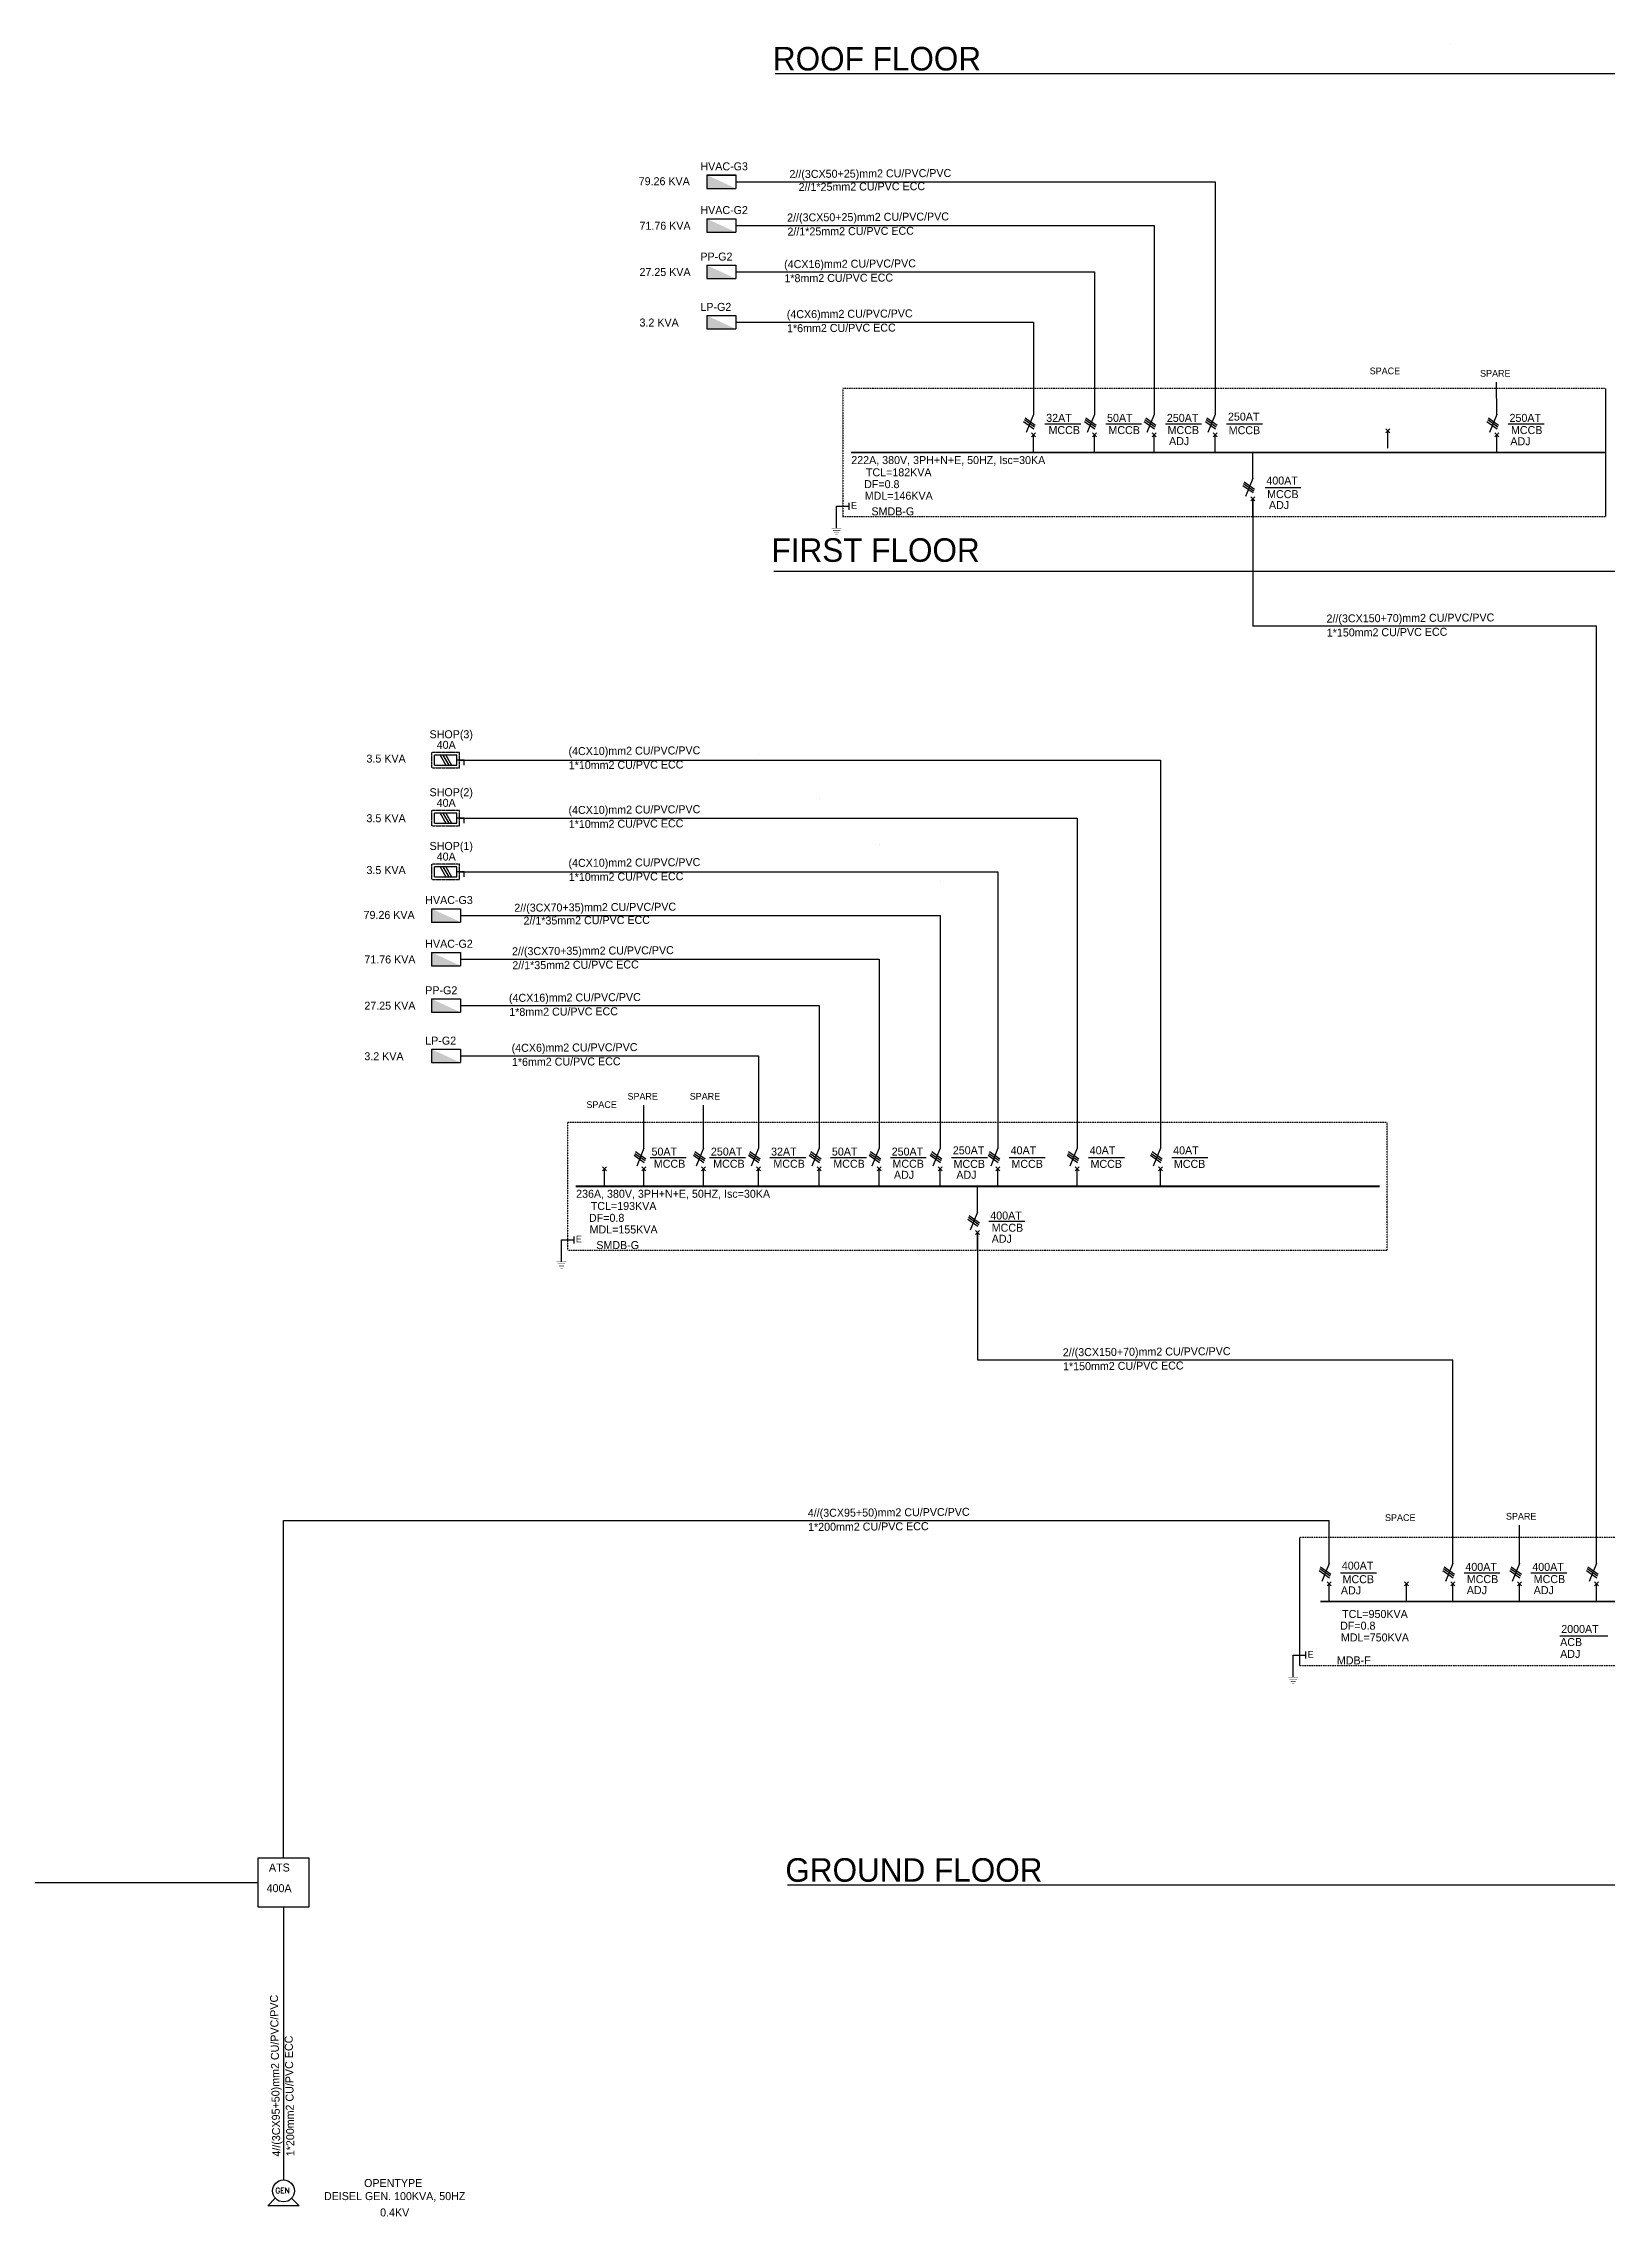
# Model space of a CAD drawing. Header units: metres. Extents: x -402370 to -4430, y -47254 to 89910.
# Drawn here: x -202032 to -104235, y -47254 to 88692 of the extents above; entities that cross this region are included whole.
import ezdxf
from ezdxf.enums import TextEntityAlignment as Align

# ---------------------------------------------------------------- set-up
doc = ezdxf.new("R2010")
doc.units = ezdxf.units.M
doc.header["$MEASUREMENT"] = 0
for name, pattern in [('B02 SLD$0$CENTER', [2, 1.25, -0.25, 0.25, -0.25]), ('B02 SLD$0$CONTINUA', [0]), ('B02 SLD$0$HIDDEN', [0.375, 0.25, -0.125])]:
    doc.linetypes.add(name, pattern=pattern)
for name, color, linetype in [('B02 SLD$0$E-DIAG-TXT', 2, 'Continuous'), ('B02 SLD$0$E-PANEL', 1, 'B02 SLD$0$CENTER'), ('B02 SLD$0$E-S', 4, 'Continuous'), ('B02 SLD$0$E-SLD', 4, 'Continuous'), ('B02 SLD$0$E-SOCK-DP-1', 2, 'Continuous'), ('B02 SLD$0$E-SWIT-AIR', 6, 'Continuous'), ('B02 SLD$0$E-T25', 3, 'Continuous'), ('B02 SLD$0$E-TEXT', 3, 'Continuous'), ('B02 SLD$0$E-TEXT25', 3, 'Continuous'), ('B02 SLD$0$E-WIR', 4, 'Continuous'), ('B02 SLD$0$E-WIRE', 4, 'B02 SLD$0$CONTINUA'), ('B02 SLD$0$XREF1$0$E-SLD', 4, 'Continuous'), ('E-TEXT', 40, 'Continuous'), ('ELEC', 4, 'Continuous')]:
    doc.layers.add(name, color=color, linetype=linetype)
doc.styles.add('B02 SLD$0$EN-SCL', font='stencil.shx', dxfattribs={"height": 500})
doc.styles.add('B02 SLD$0$STENCIL', font='STENCIL.shx', dxfattribs={"height": 0.25})
doc.styles.add('B02 SLD$0$T25-200', font='Stencil.shx', dxfattribs={"width": 0.8, "height": 500})
doc.styles.add('B02 SLD$0$XREF1$0$LEROY', font='STENCIL', dxfattribs={"height": 2})
doc.styles.add('ELEC', font='romans.shx')

# ---------------------------------------------------------------- blocks, each defined once
blk = doc.blocks.new('B02 SLD$0$P2-flat-5')
at = {"layer": 'B02 SLD$0$E-SOCK-DP-1'}
for p, q in [((-4.54, 4.18), (4.54, 4.18)), ((-4.54, 4.18), (-4.54, 0)), ((-4.54, 0), (4.54, 0)), ((4.54, 4.18), (4.54, 0))]:
    blk.add_line(p, q, dxfattribs=at)
blk.add_solid([(-4.54, 0), (-4.54, 4.18), (4.54, 0)], dxfattribs=at)
blk = doc.blocks.new('B02 SLD$0$IS8')
at = {"color": 7, "linetype": 'B02 SLD$0$HIDDEN', "ltscale": 0.5}
for p, q in [((-139, 644), (-139, 24)), ((203, 644), (-139, 644)), ((203, 24), (203, 644)), ((203, 24), (-139, 24))]:
    blk.add_line(p, q, dxfattribs=at)
for p, q in [((-79, 584), (-79, 84)), ((143, 584), (-79, 584)), ((32, 751), (32, 584)), ((143, 751), (32, 751)), ((143, 84), (143, 584)), ((143, 84), (-79, 84))]:
    blk.add_line(p, q)
at = {"color": 3}
for p, q in [((-79, 338), (143, 466)), ((-79, 274), (143, 402)), ((-79, 210), (143, 338))]:
    blk.add_line(p, q, dxfattribs=at)
blk = doc.blocks.new('A$C2a07401e')
at = {"layer": 'ELEC'}
for points in [[(-532, 1298), (-842, 988)], [(460, 988), (-842, 988)], [(150, 1298), (460, 988)]]:
    blk.add_lwpolyline(points, dxfattribs=at)
blk.add_circle((-191, 1605), 459, dxfattribs=at)
at = {"layer": 'E-TEXT', "style": 'ELEC'}
blk.add_text('GEN', height=225, dxfattribs=at).set_placement((-530, 1505))

msp = doc.modelspace()

# ---------------------------------------------------------------- linework, layer by layer
at = {"color": 6}
for p, q in [((-126369, 60200), (-126369, 52233)), ((-176000, 43856), (-132147, 43856)), ((-132144, 43856), (-132144, 19576)), ((-176000, 40230), (-137361, 40230)), ((-137360, 40230), (-137360, 19576)), ((-113860, -6405), (-113860, 6332))]:
    msp.add_line(p, q, dxfattribs=at)
at = {"color": 2}
for points in [[(-156254, 86808), (-59509, 86808)], [(-156254, 86806), (-59509, 86806)], [(-156254, 86806), (-59509, 86806)], [(-156339, 55689), (-59594, 55689)], [(-155475, -26503), (-58730, -26503)], [(-155475, -26503), (-58730, -26503)], [(-155475, -26505), (-58730, -26505)]]:
    msp.add_lwpolyline(points, dxfattribs=at)
at = {"color": 6}
for points in [[(-158718, 80045), (-128715, 80045), (-128715, 65476)], [(-158718, 77310), (-132537, 77310), (-132537, 65476)], [(-158718, 74401), (-136280, 74401), (-136280, 65476)], [(-158718, 71253), (-140085, 71253), (-140085, 65476)], [(-111097, 65476), (-111114, 67499)], [(-126369, 61476), (-126369, 63099)], [(-104867, -6405), (-104867, 52233), (-126369, 52233)], [(-132147, 43856), (-132144, 43856)], [(-137361, 40230), (-137360, 40230)], [(-176000, 36868), (-142310, 36868), (-142310, 19576)], [(-175932, 34145), (-145929, 34145), (-145929, 19576)], [(-175932, 31410), (-149752, 31410), (-149752, 19576)], [(-175932, 28501), (-153495, 28501), (-153495, 19576)], [(-175932, 25352), (-157300, 25352), (-157300, 19576)], [(-164458, 19576), (-164458, 22272)], [(-164458, 19576), (-164458, 22272)], [(-160741, 19576), (-160741, 22272)], [(-160741, 19576), (-160741, 22272)], [(-143584, 15576), (-143584, 17198)], [(-143584, 14299), (-143584, 6332), (-113860, 6332)], [(-187014, -24820), (-187014, -3718), (-121591, -3718)], [(-121591, -6405), (-121591, -3718)], [(-109674, -6405), (-109674, -4002)], [(-315324, -30201), (-315324, -33301), (-273036, -33301), (-273036, -26359), (-188594, -26359)], [(-187014, -27898), (-187014, -32402)], [(-187014, -32402), (-187016, -39937)], [(-187016, -39937), (-187013, -44961)]]:
    msp.add_lwpolyline(points, dxfattribs=at)
at = {"color": 1}
for points in [[(-104305, 67099), (-104305, 59099)], [(-123422, -12783), (-123422, -4783)]]:
    msp.add_lwpolyline(points, dxfattribs=at)
at = {"color": 4}
msp.add_lwpolyline([(-188594, -24820), (-185434, -24820), (-185434, -27898), (-188594, -27898)], close=True, dxfattribs=at)
at = {"color": 6}
for centre, end in [((-114021, 88692), 180.46998), ((-177414, 45798), 180), ((-157300, 44208), 180), ((-153494, 41457), 180), ((-149752, 38557), 180), ((-145929, 36269), 180), ((-142310, 33989), 180)]:
    msp.add_arc(centre, 0.15, 90, end, dxfattribs=at)
at = {"layer": 'B02 SLD$0$E-PANEL', "ltscale": 0.1}
for p, q in [((-152026, 67099), (-152026, 59099)), ((-104305, 67099), (-152026, 67099)), ((-152026, 59099), (-104305, 59099))]:
    msp.add_line(p, q, dxfattribs=at)
msp.add_lwpolyline([(-169240, 13198), (-117969, 13198), (-117969, 21198), (-169240, 21198)], close=True, dxfattribs=at)
msp.add_lwpolyline([(-123422, -12783), (-81288, -12783), (-81288, -4783), (-123422, -4783)], dxfattribs=at)
at = {"layer": 'B02 SLD$0$E-S', "color": 4}
for p, q in [((-140085, 63099), (-140085, 64200)), ((-136280, 63099), (-136280, 64200)), ((-132537, 63099), (-132537, 64200)), ((-128715, 63099), (-128715, 64200)), ((-117925, 63365), (-117925, 64467)), ((-111097, 63099), (-111097, 64200)), ((-126369, 59099), (-126369, 60200)), ((-166935, 17198), (-166935, 18299)), ((-166935, 17198), (-166935, 18299)), ((-164458, 17198), (-164458, 18299)), ((-164458, 17198), (-164458, 18299)), ((-160741, 17198), (-160741, 18299)), ((-160741, 17198), (-160741, 18299)), ((-157300, 17198), (-157300, 18299)), ((-153495, 17198), (-153495, 18299)), ((-149752, 17198), (-149752, 18299)), ((-145929, 17198), (-145929, 18299)), ((-142310, 17198), (-142310, 18299)), ((-137360, 17198), (-137360, 18299)), ((-132144, 17198), (-132144, 18299)), ((-143584, 13198), (-143584, 14299)), ((-121591, -8783), (-121591, -7682)), ((-116747, -8783), (-116747, -7682)), ((-113860, -8783), (-113860, -7682)), ((-109674, -8783), (-109674, -7682)), ((-104867, -8783), (-104867, -7682))]:
    msp.add_line(p, q, dxfattribs=at)
at = {"layer": 'B02 SLD$0$E-SLD'}
for p, q in [((-151640, 59959), (-151640, 59521)), ((-152411, 59740), (-151640, 59740)), ((-169625, 13846), (-168855, 13846)), ((-168855, 14065), (-168855, 13628)), ((-123841, -12135), (-123071, -12135)), ((-123071, -11916), (-123071, -12354))]:
    msp.add_line(p, q, dxfattribs=at)
at = {"layer": 'B02 SLD$0$E-T25', "color": 5}
for p, q in [((-137127, 64886, -2148734769), (-139376, 64886, -2148734769)), ((-133322, 64886, -2148734769), (-135571, 64886, -2148734769)), ((-129579, 64886, -2148734769), (-131828, 64886, -2148734769)), ((-125756, 64886, -2148734769), (-128005, 64886, -2148734769)), ((-108139, 64886, -2148734769), (-110388, 64886, -2148734769)), ((-123353, 60886, -2148734769), (-125602, 60886, -2148734769)), ((-161823, 18985, -2148734769), (-164072, 18985, -2148734769)), ((-158106, 18985, -2148734769), (-160355, 18985, -2148734769)), ((-154342, 18985, -2148734769), (-156591, 18985, -2148734769)), ((-150536, 18985, -2148734769), (-152785, 18985, -2148734769)), ((-146794, 18985, -2148734769), (-149043, 18985, -2148734769)), ((-142971, 18985, -2148734769), (-145220, 18985, -2148734769)), ((-139351, 18985, -2148734769), (-141600, 18985, -2148734769)), ((-134402, 18985, -2148734769), (-136651, 18985, -2148734769)), ((-129185, 18985, -2148734769), (-131434, 18985, -2148734769)), ((-140626, 14985, -2148734769), (-142875, 14985, -2148734769)), ((-118633, -6996, -2148734769), (-120882, -6996, -2148734769)), ((-110902, -6996, -2148734769), (-113151, -6996, -2148734769)), ((-106715, -6996, -2148734769), (-108964, -6996, -2148734769)), ((-104148, -10940, -2148734769), (-107154, -10940, -2148734769))]:
    msp.add_line(p, q, dxfattribs=at)
at = {"layer": 'B02 SLD$0$E-WIR'}
for p, q in [((-152411, 58369), (-152411, 59740)), ((-169625, 12475), (-169625, 13846)), ((-123841, -13506), (-123841, -12135))]:
    msp.add_line(p, q, dxfattribs=at)
at = {"layer": 'B02 SLD$0$E-WIR', "const_width": 26.7}
for points in [[(-152719, 58369), (-152103, 58369)], [(-152642, 58235), (-152180, 58235)], [(-152565, 58102), (-152257, 58102)], [(-152488, 57969), (-152334, 57969)], [(-169933, 12475), (-169317, 12475)], [(-169856, 12342), (-169394, 12342)], [(-169779, 12208), (-169471, 12208)], [(-169702, 12075), (-169548, 12075)], [(-124149, -13506), (-123533, -13506)], [(-124072, -13640), (-123610, -13640)], [(-123995, -13773), (-123687, -13773)], [(-123918, -13906), (-123764, -13906)]]:
    msp.add_lwpolyline(points, dxfattribs=at)
at = {"layer": 'B02 SLD$0$E-WIRE', "color": 4}
for p, q in [((-140085, 65476), (-140543, 64351)), ((-136280, 65476), (-136737, 64351)), ((-132537, 65476), (-132995, 64351)), ((-128715, 65476), (-129172, 64351)), ((-111097, 65476), (-111554, 64351)), ((-139960, 64325), (-140211, 64075)), ((-140211, 64325), (-139960, 64075)), ((-136155, 64325), (-136405, 64075)), ((-136405, 64325), (-136155, 64075)), ((-132412, 64325), (-132663, 64075)), ((-132663, 64325), (-132412, 64075)), ((-128589, 64325), (-128840, 64075)), ((-128840, 64325), (-128589, 64075)), ((-117799, 64592), (-118050, 64341)), ((-118050, 64592), (-117799, 64341)), ((-110972, 64325), (-111222, 64075)), ((-111222, 64325), (-110972, 64075)), ((-126369, 61476), (-126826, 60351)), ((-126244, 60325), (-126495, 60075)), ((-126495, 60325), (-126244, 60075)), ((-164458, 19576), (-164915, 18450)), ((-164458, 19576), (-164915, 18450)), ((-160741, 19576), (-161199, 18450)), ((-160741, 19576), (-161199, 18450)), ((-157300, 19576), (-157757, 18450)), ((-153495, 19576), (-153952, 18450)), ((-149752, 19576), (-150209, 18450)), ((-145929, 19576), (-146386, 18450)), ((-142310, 19576), (-142767, 18450)), ((-137360, 19576), (-137818, 18450)), ((-132144, 19576), (-132601, 18450)), ((-166810, 18425), (-167061, 18174)), ((-167061, 18425), (-166810, 18174)), ((-166810, 18425), (-167061, 18174)), ((-167061, 18425), (-166810, 18174)), ((-164333, 18425), (-164584, 18174)), ((-164584, 18425), (-164333, 18174)), ((-164333, 18425), (-164584, 18174)), ((-164584, 18425), (-164333, 18174)), ((-160616, 18425), (-160867, 18174)), ((-160867, 18425), (-160616, 18174)), ((-160616, 18425), (-160867, 18174)), ((-160867, 18425), (-160616, 18174)), ((-157175, 18425), (-157425, 18174)), ((-157425, 18425), (-157175, 18174)), ((-153369, 18425), (-153620, 18174)), ((-153620, 18425), (-153369, 18174)), ((-149627, 18425), (-149877, 18174)), ((-149877, 18425), (-149627, 18174)), ((-145804, 18425), (-146055, 18174)), ((-146055, 18425), (-145804, 18174)), ((-142184, 18425), (-142435, 18174)), ((-142435, 18425), (-142184, 18174)), ((-137235, 18425), (-137486, 18174)), ((-137486, 18425), (-137235, 18174)), ((-132018, 18425), (-132269, 18174)), ((-132269, 18425), (-132018, 18174)), ((-143584, 15576), (-144041, 14450)), ((-143459, 14425), (-143709, 14174)), ((-143709, 14425), (-143459, 14174)), ((-121591, -6405), (-122048, -7531)), ((-113860, -6405), (-114317, -7531)), ((-109674, -6405), (-110131, -7531)), ((-104867, -6405), (-105325, -7531)), ((-121466, -7557), (-121716, -7807)), ((-121716, -7557), (-121466, -7807)), ((-116622, -7557), (-116872, -7807)), ((-116872, -7557), (-116622, -7807)), ((-113735, -7557), (-113986, -7807)), ((-113986, -7557), (-113735, -7807)), ((-109548, -7557), (-109799, -7807)), ((-109799, -7557), (-109548, -7807)), ((-104742, -7557), (-104993, -7807)), ((-104993, -7557), (-104742, -7807))]:
    msp.add_line(p, q, dxfattribs=at)
for points in [[(-140615, 65270), (-139974, 64817)], [(-136810, 65270), (-136169, 64817)], [(-133067, 65270), (-132426, 64817)], [(-129244, 65270), (-128603, 64817)], [(-111627, 65270), (-110986, 64817)], [(-140706, 65047), (-140065, 64594)], [(-140661, 65159), (-140020, 64705)], [(-136901, 65047), (-136259, 64594)], [(-136855, 65159), (-136214, 64705)], [(-133158, 65047), (-132517, 64594)], [(-133113, 65159), (-132472, 64705)], [(-129335, 65047), (-128694, 64594)], [(-129290, 65159), (-128649, 64705)], [(-111718, 65047), (-111076, 64594)], [(-111672, 65159), (-111031, 64705)], [(-126899, 61270), (-126258, 60817)], [(-126990, 61047), (-126349, 60594)], [(-126945, 61159), (-126303, 60705)], [(-165079, 19146), (-164438, 18693)], [(-165079, 19146), (-164438, 18693)], [(-165034, 19258), (-164392, 18805)], [(-165034, 19258), (-164392, 18805)], [(-164988, 19370), (-164347, 18917)], [(-164988, 19370), (-164347, 18917)], [(-161362, 19146), (-160721, 18693)], [(-161362, 19146), (-160721, 18693)], [(-161317, 19258), (-160676, 18805)], [(-161317, 19258), (-160676, 18805)], [(-161271, 19370), (-160630, 18917)], [(-161271, 19370), (-160630, 18917)], [(-157921, 19146), (-157280, 18693)], [(-157875, 19258), (-157234, 18805)], [(-157830, 19370), (-157189, 18917)], [(-154115, 19146), (-153474, 18693)], [(-154070, 19258), (-153429, 18805)], [(-154024, 19370), (-153383, 18917)], [(-150373, 19146), (-149732, 18693)], [(-150327, 19258), (-149686, 18805)], [(-150282, 19370), (-149641, 18917)], [(-146550, 19146), (-145909, 18693)], [(-146505, 19258), (-145863, 18805)], [(-146459, 19370), (-145818, 18917)], [(-142930, 19146), (-142289, 18693)], [(-142885, 19258), (-142244, 18805)], [(-142840, 19370), (-142198, 18917)], [(-137981, 19146), (-137340, 18693)], [(-137936, 19258), (-137295, 18805)], [(-137890, 19370), (-137249, 18917)], [(-132764, 19146), (-132123, 18693)], [(-132719, 19258), (-132078, 18805)], [(-132673, 19370), (-132032, 18917)], [(-144205, 15146), (-143564, 14693)], [(-144159, 15258), (-143518, 14805)], [(-144114, 15370), (-143473, 14917)], [(-122166, -6723), (-121525, -7176)], [(-122121, -6611), (-121480, -7065)], [(-114436, -6723), (-113794, -7176)], [(-114390, -6611), (-113749, -7065)], [(-110249, -6723), (-109608, -7176)], [(-110203, -6611), (-109562, -7065)], [(-105443, -6723), (-104802, -7176)], [(-105397, -6611), (-104756, -7065)], [(-122212, -6835), (-121571, -7288)], [(-114481, -6835), (-113840, -7288)], [(-110294, -6835), (-109653, -7288)], [(-105488, -6835), (-104847, -7288)]]:
    msp.add_lwpolyline(points, dxfattribs=at)
at = {"layer": 'B02 SLD$0$XREF1$0$E-SLD', "color": 2, "const_width": 112}
for points in [[(-104305, 63099), (-151516, 63099)], [(-118437, 17198), (-168730, 17198)], [(-81757, -8783), (-122138, -8783)]]:
    msp.add_lwpolyline(points, dxfattribs=at)

# ---------------------------------------------------------------- block references
at = {"xscale": 1.5, "yscale": 1.5, "zscale": 1.5}
msp.add_blockref('A$C2a07401e', (-186727, -48057), dxfattribs=at)
at = {"layer": 'B02 SLD$0$E-S', "xscale": 200.0000000000064, "yscale": 200.0000000000064, "zscale": 200.0000000000064}
for p in [(-159626, 79628), (-159626, 79627), (-159626, 79628), (-159626, 79627), (-159626, 76891), (-159626, 76892), (-159626, 76892), (-159626, 76892), (-159626, 73982), (-159626, 73983), (-159626, 73982), (-159626, 73983), (-159626, 70834), (-159626, 70834), (-159626, 70834), (-159626, 70834), (-176840, 33727), (-176840, 33727), (-176840, 33727), (-176840, 33727), (-176840, 30991), (-176840, 30992), (-176840, 30991), (-176840, 30991), (-176840, 28082), (-176840, 28082), (-176840, 28082), (-176840, 28082), (-176840, 24933), (-176840, 24934), (-176840, 24933), (-176840, 24934)]:
    msp.add_blockref('B02 SLD$0$P2-flat-5', p, dxfattribs=at)
at = {"layer": 'B02 SLD$0$E-SWIT-AIR', "xscale": 2.8, "yscale": 2.8, "zscale": 2.8, "rotation": 270}
for p in [(-177802, 43945), (-177802, 40320), (-177802, 36957)]:
    msp.add_blockref('B02 SLD$0$IS8', p, dxfattribs=at)

# ---------------------------------------------------------------- texts
at = {"layer": 'B02 SLD$0$E-DIAG-TXT', "color": 5, "style": 'B02 SLD$0$EN-SCL'}
for s, p in [('SHOP(3)', (-176518, 45477, -126315364384)), ('40A', (-176833, 44811, -126315364384)), ('SHOP(2)', (-176518, 41852, -126315364384)), ('40A', (-176833, 41186, -126315364384)), ('SHOP(1)', (-176518, 38490, -126315364384)), ('40A', (-176833, 37824, -126315364384))]:
    msp.add_text(s, height=500, dxfattribs=at).set_placement(p, align=Align.MIDDLE_CENTER)
at = {"layer": 'B02 SLD$0$E-T25', "color": 5, "style": 'B02 SLD$0$T25-200'}
for s, p in [('79.26 KVA', (-164788, 79824)), ('HVAC-G3', (-160929, 80755, 727515246)), ('71.76 KVA', (-164739, 77038)), ('HVAC-G2', (-160929, 78019, 727515246)), ('PP-G2', (-160929, 75110, 727515246)), ('27.25 KVA', (-164739, 74147)), ('LP-G2', (-160929, 71962, 727515246)), ('3.2 KVA', (-164739, 70983)), ('32AT', (-139292, 65019, -2148734769)), ('50AT', (-135486, 65019, -2148734769)), ('250AT', (-131744, 65019, -2148734769)), ('250AT', (-127921, 65098, -2148734769)), ('250AT', (-110304, 65019, -2148734769)), ('MCCB', (-139149, 64256, -2148734769)), ('MCCB', (-135398, 64256, -2148734769)), ('MCCB', (-131697, 64256, -2148734769)), ('ADJ', (-131606, 63566, -2148734769)), ('MCCB', (-127874, 64249, -2148734769)), ('ADJ', (-110251, 63556)), ('MCCB', (-110215, 64256, -2148734769)), ('400AT', (-125518, 61098, -2148734769)), ('MCCB', (-125471, 60249, -2148734769)), ('ADJ', (-125356, 59566, -2148734769)), ('3.5 KVA', (-181821, 43705)), ('3.5 KVA', (-181821, 39974)), ('3.5 KVA', (-181821, 36732)), ('HVAC-G3', (-178143, 34855, 727515246)), ('79.26 KVA', (-182003, 33924)), ('71.76 KVA', (-181954, 31138)), ('HVAC-G2', (-178143, 32119, 727515246)), ('27.25 KVA', (-181954, 28247)), ('PP-G2', (-178143, 29210, 727515246)), ('LP-G2', (-178143, 26061, 727515246)), ('3.2 KVA', (-181954, 25082)), ('50AT', (-163987, 19118, -2148734769)), ('250AT', (-160271, 19118, -2148734769)), ('32AT', (-156507, 19118, -2148734769)), ('50AT', (-152701, 19118, -2148734769)), ('250AT', (-148959, 19118, -2148734769)), ('250AT', (-145136, 19198, -2148734769)), ('40AT', (-141516, 19198, -2148734769)), ('40AT', (-136567, 19198, -2148734769)), ('40AT', (-131350, 19198, -2148734769)), ('MCCB', (-163844, 18356, -2148734769)), ('MCCB', (-160127, 18356, -2148734769)), ('MCCB', (-156363, 18356, -2148734769)), ('MCCB', (-152613, 18356, -2148734769)), ('MCCB', (-148912, 18356, -2148734769)), ('ADJ', (-148821, 17665, -2148734769)), ('MCCB', (-145089, 18348, -2148734769)), ('ADJ', (-144916, 17665, -2148734769)), ('MCCB', (-141469, 18348, -2148734769)), ('MCCB', (-136520, 18348, -2148734769)), ('MCCB', (-131303, 18348, -2148734769)), ('400AT', (-142791, 15118, -2148734769)), ('ADJ', (-142702, 13664, -2148734769)), ('MCCB', (-142702, 14356, -2148734769)), ('400AT', (-120798, -6784, -2148734769)), ('400AT', (-113067, -6863, -2148734769)), ('400AT', (-108880, -6863, -2148734769)), ('ADJ', (-120855, -8332)), ('MCCB', (-120750, -7633, -2148734769)), ('ADJ', (-112979, -8318, -2148734769)), ('MCCB', (-112979, -7626, -2148734769)), ('ADJ', (-108792, -8318, -2148734769)), ('MCCB', (-108792, -7626, -2148734769)), ('2000AT', (-107070, -10747, -2148734769)), ('ACB', (-107137, -11564, -2148734769)), ('ADJ', (-107137, -12309, -2148734769))]:
    msp.add_text(s, height=500, dxfattribs=at).set_placement(p)
for s, rotation, p in [('2//(3CX50+25)mm2 CU/PVC/PVC', 0.39058, (-155356, 80272)), ('2//1*25mm2 CU/PVC ECC', 0.39058, (-154783, 79463)), ('2//(3CX50+25)mm2 CU/PVC/PVC', 0.39058, (-155499, 77553)), ('2//1*25mm2 CU/PVC ECC', 0.39058, (-155481, 76674)), ('(4CX16)mm2 CU/PVC/PVC', 0.39058, (-155688, 74632)), ('1*8mm2 CU/PVC ECC', 0.39058, (-155670, 73753)), ('(4CX6)mm2 CU/PVC/PVC', 0.39058, (-155523, 71503)), ('1*6mm2 CU/PVC ECC', 0.39058, (-155506, 70624)), ('2//(3CX150+70)mm2 CU/PVC/PVC', 0.39058, (-121753, 52465)), ('1*150mm2 CU/PVC ECC', 0.39058, (-121736, 51586)), ('(4CX10)mm2 CU/PVC/PVC', 0.39058, (-169180, 44168)), ('1*10mm2 CU/PVC ECC', 0.39058, (-169163, 43289)), ('(4CX10)mm2 CU/PVC/PVC', 0.39058, (-169180, 40485)), ('1*10mm2 CU/PVC ECC', 0.39058, (-169163, 39606)), ('(4CX10)mm2 CU/PVC/PVC', 0.39058, (-169180, 37174)), ('1*10mm2 CU/PVC ECC', 0.39058, (-169163, 36295)), ('2//(3CX70+35)mm2 CU/PVC/PVC', 0.39058, (-172571, 34372)), ('2//1*35mm2 CU/PVC ECC', 0.39058, (-171997, 33562)), ('2//(3CX70+35)mm2 CU/PVC/PVC', 0.39058, (-172713, 31653)), ('2//1*35mm2 CU/PVC ECC', 0.39058, (-172696, 30774)), ('(4CX16)mm2 CU/PVC/PVC', 0.39058, (-172903, 28732)), ('1*8mm2 CU/PVC ECC', 0.39058, (-172885, 27853)), ('(4CX6)mm2 CU/PVC/PVC', 0.39058, (-172738, 25603)), ('1*6mm2 CU/PVC ECC', 0.39058, (-172720, 24724)), ('2//(3CX150+70)mm2 CU/PVC/PVC', 0.39058, (-138254, 6564)), ('1*150mm2 CU/PVC ECC', 0.39058, (-138237, 5686)), ('4//(3CX95+50)mm2 CU/PVC/PVC', 0.39058, (-154208, -3487)), ('1*200mm2 CU/PVC ECC', 0.39058, (-154190, -4366)), ('4//(3CX95+50)mm2 CU/PVC/PVC', 90.86502, (-187205, -43501)), ('1*200mm2 CU/PVC ECC', 90.86502, (-186326, -43476))]:
    msp.add_text(s, height=500, rotation=rotation, dxfattribs=at).set_placement(p)
at = {"layer": 'B02 SLD$0$E-T25', "color": 6, "style": 'B02 SLD$0$T25-200'}
for s, p in [('222A, 380V, 3PH+N+E, 50HZ, Isc=30KA', (-151489, 62380)), ('SMDB-G', (-150226, 59171, 482898078)), ('236A, 380V, 3PH+N+E, 50HZ, Isc=30KA', (-168704, 16479)), ('SMDB-G', (-167441, 13270, 482898078)), ('MDB-F', (-121106, -12711, 482898078))]:
    msp.add_text(s, height=500, dxfattribs=at).set_placement(p)
for s, p in [('DF=0.8', (-149579, 61123)), ('TCL=182KVA', (-148519, 61864)), ('MDL=146KVA', (-148519, 60397)), ('DF=0.8', (-166794, 15223)), ('TCL=193KVA', (-165734, 15964)), ('MDL=155KVA', (-165734, 14497)), ('TCL=950KVA', (-118725, -9559)), ('DF=0.8', (-119799, -10291)), ('MDL=750KVA', (-118725, -11026))]:
    msp.add_text(s, height=500, dxfattribs=at).set_placement(p, align=Align.MIDDLE_CENTER)
at = {"layer": 'B02 SLD$0$E-T25', "color": 4, "style": 'B02 SLD$0$T25-200'}
for s, p in [(' ATS', (-188108, -25670)), (' 400A', (-188255, -26963))]:
    msp.add_text(s, height=500, dxfattribs=at).set_placement(p)
at = {"layer": 'B02 SLD$0$E-T25', "color": 5, "style": 'B02 SLD$0$T25-200'}
for s, p in [('DEISEL GEN. 100KVA, 50HZ', (-180057, -45975)), ('OPENTYPE ', (-180057, -45157)), ('0.4KV', (-180057, -46997))]:
    msp.add_text(s, height=500, dxfattribs=at).set_placement(p, align=Align.MIDDLE_CENTER)
at = {"layer": 'B02 SLD$0$E-TEXT', "color": 1, "style": 'B02 SLD$0$STENCIL'}
for s, p in [('ROOF FLOOR ', (-156392, 87003, -56746029)), ('FIRST FLOOR', (-156477, 56263, -56746029)), ('GROUND FLOOR', (-155614, -26309, -56746029))]:
    msp.add_text(s, height=1472.99, dxfattribs=at).set_placement(p)
at = {"layer": 'B02 SLD$0$E-TEXT25', "color": 5, "style": 'B02 SLD$0$XREF1$0$LEROY'}
for s, p in [('SPACE', (-119052, 67998)), ('SPARE', (-112147, 67844)), ('SPACE', (-168062, 22098)), ('SPARE', (-165492, 22618)), ('SPARE', (-161596, 22618)), ('SPACE', (-118094, -3740)), ('SPARE', (-110528, -3656))]:
    msp.add_text(s, height=420, dxfattribs=at).set_placement(p)
at = {"layer": 'B02 SLD$0$E-TEXT25', "color": 6, "style": 'B02 SLD$0$XREF1$0$LEROY'}
for p in [(-151505, 59581), (-168720, 13688), (-122936, -12294)]:
    msp.add_text('E', height=420, dxfattribs=at).set_placement(p)

doc.saveas('drawing.dxf')
